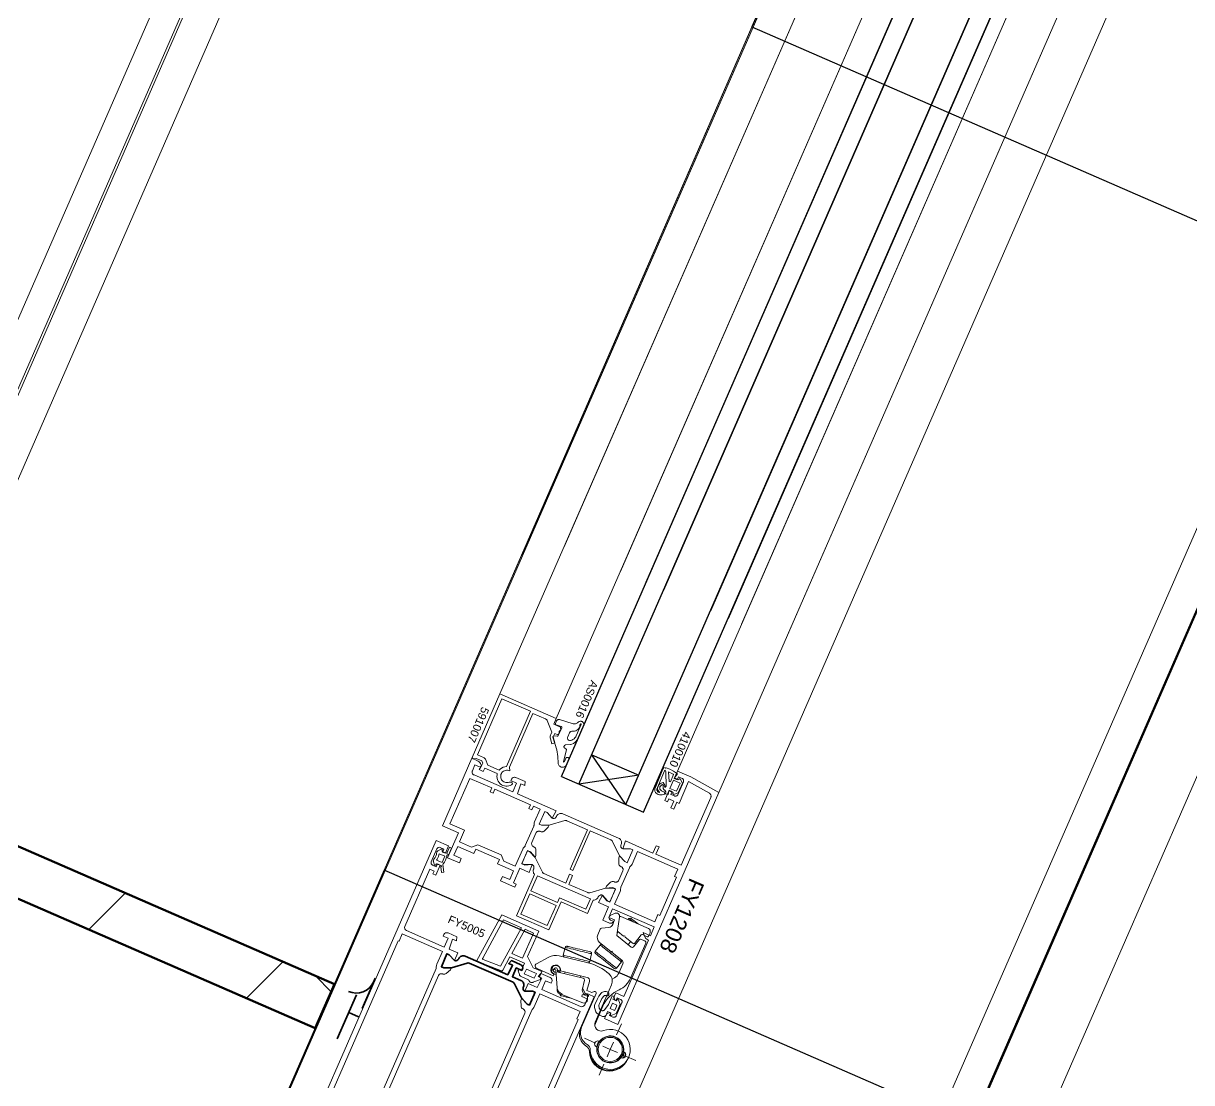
# Model space of a CAD drawing. Header units: millimetres. Extents: x -37281 to 954596, y -59787 to 956680.
# Drawn here: x 5148.7 to 5513.6, y -15526.2 to -15195.2 of the extents above; entities that cross this region are included whole.
import ezdxf
from ezdxf.enums import TextEntityAlignment as Align

# ---------------------------------------------------------------- set-up
doc = ezdxf.new("R2010")
doc.units = ezdxf.units.MM
doc.header["$MEASUREMENT"] = 0
doc.linetypes.add('Dot & Dashed', pattern=[670.277762, 352.777767, -176.388884, 0, -141.111112])
doc.linetypes.add('Double Dashed', pattern=[1093.611073, 529.166651, -211.666656, 141.111112, -211.666656])
for name, color, linetype, lineweight in [('0_Pen_No__2', 8, 'Continuous', 15), ('0_Pen_No__5', 7, 'Continuous', 25), ('0_Pen_No__6', 7, 'Continuous', 35), ('0_Pen_No__7', 7, 'Continuous', 35), ('0_Pen_No__9', 7, 'Continuous', 13), ('New_A-20-M_Floor_Slab_Pen_No__89', 8, 'Continuous', 20), ('New_A-20-M_Roof_Pen_No__93', 8, 'Continuous', 13), ('New_A-25-M_Curtain_Wall_Pen_No__90', 8, 'Continuous', 20), ('New_A-25-M_Wall_Ext_Pen_No__87', 8, 'Continuous', 20), ('New_A-25-M_Wall_Int_Pen_No__155', 5, 'Continuous', 35), ('New_ArchiCAD Windows_Pen_No__3', 7, 'Continuous', 18), ('New_ArchiCAD Zone Stamps_Pen_No__9', 7, 'Continuous', 13)]:
    doc.layers.add(name, color=color, linetype=linetype, lineweight=lineweight)
for name, color, linetype, lineweight, true_color in [('0_Pen_No__40', 7, 'Continuous', 35, 0x2a2a2a), ('New_A-15-MG_Structural_Grid_Phase_2_Pen_No__222', 7, 'Continuous', 13, 0x65af33), ('New_A-25-M_Curtain_Wall_Pen_No__69', 7, 'Continuous', 20, 0x606060), ('New_A-25-M_Wall_Int_Pen_No__27', 7, 'Continuous', 50, 0x2a2a2a), ('New_A-35-M_FFE-Zone_Pen_No__74', 7, 'Continuous', 20, 0x606060), ('New_ArchiCAD Windows_Pen_No__23', 7, 'Continuous', 30, 0x2a2a2a)]:
    doc.layers.add(name, color=color, linetype=linetype, lineweight=lineweight, true_color=true_color)
for name, color, linetype in [('New_A-15-MG_Structural_Grid_Phase_2', 7, 'Continuous'), ('New_A-20-M_Floor_Slab', 7, 'Continuous'), ('New_A-20-M_Roof', 7, 'Continuous'), ('New_A-25-M_Curtain_Wall', 7, 'Continuous'), ('New_A-25-M_Wall_Ext', 7, 'Continuous'), ('New_A-25-M_Wall_Int', 7, 'Continuous'), ('New_A-35-M_FFE-Zone', 7, 'Continuous'), ('New_ArchiCAD Windows', 7, 'Continuous')]:
    doc.layers.add(name, color=color, linetype=linetype)
doc.styles.add('GENERATED_STYLE_2', font='')
doc.styles.add('GENERATED_STYLE_3', font='')
doc.styles.add('GENERATED_STYLE_4', font='')
doc.styles.get('GENERATED_STYLE_2').set_extended_font_data('Arial', bold=True)
doc.styles.get('GENERATED_STYLE_3').set_extended_font_data('Arial')
doc.styles.get('GENERATED_STYLE_4').set_extended_font_data('Swis721 BT')

# ---------------------------------------------------------------- blocks, each defined once
blk = doc.blocks.new('Wall_2_3', base_point=(10092.6, -4631.3))
at = {"layer": 'New_A-25-M_Wall_Ext_Pen_No__87', "linetype": 'Continuous', "flags": 128}
for points in [[(10000.93, -4591.33), (2142.47, -22613.27)], [(2234.14, -22653.24), (10092.6, -4631.3)]]:
    blk.add_lwpolyline(points, dxfattribs=at)
blk = doc.blocks.new('Wall_4_3', base_point=(9982.59, -4632.6))
at = {"layer": 'New_A-25-M_Wall_Ext_Pen_No__87', "linetype": 'Continuous', "flags": 128}
for points in [[(4871.77, -16353.33), (9982.59, -4632.6)], [(7915.52, -8960.24), (4720.52, -16287.38)]]:
    blk.add_lwpolyline(points, dxfattribs=at)
blk = doc.blocks.new('Single Office_INB 2108_13_3', base_point=(3105.56, -14183.82))
at = {"layer": 'New_A-35-M_FFE-Zone_Pen_No__74', "linetype": 'Continuous'}
blk.add_line((4755.23, -16209.78), (5656.4, -14143.09), dxfattribs=at)
at = {"layer": 'New_ArchiCAD Zone Stamps_Pen_No__9'}
for tag, height, style, p in [('ROOM_NAME', 250, 'GENERATED_STYLE_2', (2604.38, -13138.52)), ('zoneNameLine2', 250, 'GENERATED_STYLE_2', (2415.95, -13570.65)), ('ROOM_NUMBER', 200, 'GENERATED_STYLE_3', (2227.52, -13991.36)), ('measuredAreaCode', 200, 'GENERATED_STYLE_3', (2070.49, -14351.47)), ('DUMMY_649', 200, 'GENERATED_STYLE_3', (2377.9, -14485.51)), ('DUMMY_650', 200, 'GENERATED_STYLE_3', (2727.41, -14637.92)), ('DUMMY_651', 133.33, 'GENERATED_STYLE_3', (3006.7, -14744.46))]:
    blk.add_attdef(tag, text='', height=height, rotation=336.4404, dxfattribs=dict(at, style=style)).set_placement(p, align=Align.TOP_LEFT)
blk = doc.blocks.new('Slab_4_3', base_point=(-34879.65, -33019.01))
at = {"layer": 'New_A-20-M_Floor_Slab_Pen_No__89', "linetype": 'Continuous', "flags": 128}
blk.add_lwpolyline([(19341.14, -30335.29), (10989.45, -26693.54), (10933.09, -26822.78), (1863.41, -22867.95), (9871.66, -4502.51), (4224.74, -2040.17), (4132.95, -2000.14), (2145.42, -6558.18), (-3141.98, -4252.62), (-10743.58, -11326.43), (-11126.43, -10915.01), (-34879.65, -33019.01)], dxfattribs=at)
blk = doc.blocks.new('Slab_8_3', base_point=(10933.09, -26822.78))
at = {"layer": 'New_A-20-M_Floor_Slab_Pen_No__89', "linetype": 'Continuous', "flags": 128}
blk.add_lwpolyline([(10933.09, -26822.78), (1863.41, -22867.95), (9871.66, -4502.51), (18941.33, -8457.33)], close=True, dxfattribs=at)
blk = doc.blocks.new('Triple Window 19[14]_3')
at = {"layer": 'New_ArchiCAD Windows_Pen_No__23', "linetype": 'Continuous'}
for p, q in [((5411.27, -15116.09), (5376.29, -15196.29)), ((5376.29, -15196.29), (5550.46, -15272.24)), ((5261.38, -15459.83), (5231.4, -15528.58)), ((5435.54, -15535.77), (5261.38, -15459.83))]:
    blk.add_line(p, q, dxfattribs=at)
at = {"layer": 'New_ArchiCAD Windows_Pen_No__3', "linetype": 'Continuous'}
for p, q in [((6019.46, -13308.51), (5080.16, -15462.63)), ((6354.03, -13454.4), (5414.73, -15608.52)), ((5376.29, -15196.29), (5261.38, -15459.83)), ((5435.54, -15535.77), (5550.46, -15272.24))]:
    blk.add_line(p, q, dxfattribs=at)
blk = doc.blocks.new('Wall_139_3', base_point=(10165.92, -4712.54))
at = {"layer": 'New_ArchiCAD Windows', "color": 251, "linetype": 'Continuous', "lineweight": 20, "true_color": 0x606060}
blk.add_blockref('Triple Window 19[14]_3', (0, 0), dxfattribs=at)
blk = doc.blocks.new('Wall_148_3', base_point=(5245.84, -15495.47))
at = {"layer": 'New_A-25-M_Wall_Int_Pen_No__155', "linetype": 'Continuous'}
h = blk.add_hatch(dxfattribs=at)
h.set_pattern_fill('Grid_5x5_Diagonal_0003', color=256, style=0, pattern_type=2)
h.set_pattern_definition([(45, (0, 0), (-35.35534, 35.35534), []), (135, (0, 0), (35.35534, 35.35534), [])])
h.paths.add_polyline_path([(5245.84, -15495.47), (5069.21, -15418.45), (5076.96, -15438.2), (5239.84, -15509.22)])
at = {"layer": 'New_A-25-M_Wall_Int_Pen_No__27', "linetype": 'Continuous', "flags": 128}
for points in [[(5245.84, -15495.47), (5069.21, -15418.45)], [(5076.96, -15438.2), (5239.84, -15509.22)], [(5239.84, -15509.22), (5245.84, -15495.47)]]:
    blk.add_lwpolyline(points, dxfattribs=at)
blk = doc.blocks.new('Morph_1_3')
at = {"layer": 'New_A-20-M_Roof_Pen_No__93', "linetype": 'Continuous', "flags": 128}
blk.add_lwpolyline([(2064.53, -22792.01), (10012.82, -4564.06)], dxfattribs=at)
blk = doc.blocks.new('Beam_4_3', base_point=(10000.93, -4591.33))
at = {"layer": 'New_A-25-M_Curtain_Wall_Pen_No__69', "linetype": 'Dot & Dashed'}
blk.add_line((10000.93, -4591.33), (2142.47, -22613.27), dxfattribs=at)
at = {"layer": 'New_A-25-M_Curtain_Wall_Pen_No__90', "linetype": 'Continuous'}
for p, q in [((10000.93, -4591.33), (2142.47, -22613.27)), ((10203.2, -4679.52), (2344.74, -22701.46))]:
    blk.add_line(p, q, dxfattribs=at)
blk = doc.blocks.new('Standard grid marker[55]_3', base_point=(12179.47, 840.07))
at = {"layer": 'New_A-15-MG_Structural_Grid_Phase_2_Pen_No__222', "linetype": 'Double Dashed'}
blk.add_line((11800.31, -29.45), (-2469.84, -32755.44), dxfattribs=at)
at = {"layer": 'New_A-15-MG_Structural_Grid_Phase_2_Pen_No__222', "style": 'GENERATED_STYLE_4'}
for tag, p in [('AC_MarkerText_1_0', (11806.43, 1584.91)), ('AC_MarkerText_1_1', (-3621.73, -33796.76))]:
    blk.add_attdef(tag, text='', height=350, rotation=336.4404, dxfattribs=at).set_placement(p, align=Align.MIDDLE_CENTER)

msp = doc.modelspace()

# ---------------------------------------------------------------- linework, layer by layer
at = {"layer": '0_Pen_No__2', "linetype": 'Continuous', "flags": 128}
for points in [[(5301.31, -15432.32), (5301.51, -15432.85), (5301.14, -15433.12), (5300.73, -15433.33), (5300.29, -15433.47), (5299.84, -15433.55), (5299.38, -15433.55), (5298.93, -15433.49), (5298.49, -15433.35), (5298.04, -15433.11), (5297.63, -15432.8), (5297.29, -15432.43), (5297.01, -15432), (5296.8, -15431.53), (5296.67, -15431.04), (5296.63, -15430.53), (5296.66, -15430.02), (5296.73, -15429.64), (5292.78, -15427.92), (5292.34, -15428.93), (5291.06, -15428.37), (5291.22, -15428), (5291.4, -15428.08), (5292.16, -15426.34), (5291.9, -15425.68), (5290.11, -15424.9), (5289.2, -15425.01), (5288.89, -15424.59), (5297.56, -15404.7), (5315.16, -15412.37), (5314.36, -15414.2), (5316.47, -15415.12), (5316.53, -15416.01), (5316.39, -15416.11), (5316.27, -15416.22), (5316.18, -15416.35), (5316.1, -15416.5), (5316.06, -15416.66), (5316.03, -15416.82), (5316.04, -15416.98), (5316.07, -15417.14), (5315.66, -15417.5), (5314.65, -15417.06), (5314.19, -15418.11), (5314.75, -15420.02), (5313.79, -15420.31), (5313.33, -15418.74), (5313.27, -15418.47), (5313.25, -15418.19), (5313.27, -15417.91), (5313.32, -15417.64), (5313.42, -15417.38), (5313.73, -15416.66), (5312.33, -15413.09), (5312.26, -15412.95), (5312.17, -15412.82), (5312.06, -15412.71), (5311.93, -15412.61), (5311.79, -15412.54), (5307.87, -15410.83)], [(5307.87, -15410.83), (5300.56, -15427.6), (5300.69, -15428.76), (5300.26, -15428.64), (5299.93, -15428.57), (5299.6, -15428.57), (5299.27, -15428.62), (5298.95, -15428.72), (5298.66, -15428.88), (5298.4, -15429.08), (5298.17, -15429.33), (5298, -15429.61), (5297.87, -15429.92), (5297.79, -15430.25), (5297.78, -15430.58), (5297.82, -15430.91), (5297.91, -15431.23), (5298.06, -15431.53), (5298.26, -15431.8), (5298.5, -15432.03), (5298.77, -15432.21), (5299.08, -15432.35), (5299.4, -15432.44), (5299.73, -15432.46), (5300.07, -15432.43), (5300.39, -15432.35), (5301.31, -15432.32)], [(5290.04, -15453.23), (5297.37, -15456.43), (5296.77, -15457.81), (5301.81, -15460), (5300.61, -15462.75), (5298.32, -15461.76), (5297.72, -15463.13), (5302.21, -15465.09), (5302.61, -15464.17), (5301.79, -15463.81), (5303.79, -15459.23), (5306.72, -15460.51), (5307.58, -15458.04), (5305.16, -15458.08), (5304.43, -15457.76), (5306.18, -15453.73), (5306.92, -15454.05), (5308.53, -15455.84), (5308.81, -15455.2), (5308.79, -15453.43), (5308.77, -15453.27), (5308.73, -15453.11), (5308.66, -15452.96), (5308.57, -15452.83), (5308.46, -15452.71), (5308.33, -15452.61), (5308.19, -15452.53), (5308.04, -15452.47), (5307.91, -15452.39), (5307.78, -15452.3), (5307.67, -15452.19), (5307.58, -15452.06), (5307.51, -15451.92), (5307.47, -15451.77), (5307.45, -15451.61), (5307.45, -15451.45), (5307.48, -15451.3), (5307.53, -15451.15), (5308.81, -15448.22), (5308.88, -15448.08), (5308.97, -15447.95), (5309.09, -15447.85), (5309.22, -15447.76), (5309.36, -15447.69), (5309.51, -15447.64), (5309.66, -15447.62), (5309.82, -15447.62), (5309.97, -15447.65), (5310.12, -15447.7), (5310.27, -15447.76), (5310.42, -15447.82), (5310.58, -15447.84), (5310.74, -15447.84), (5310.91, -15447.82), (5311.06, -15447.77), (5311.2, -15447.69), (5311.33, -15447.59), (5312.65, -15446.4), (5312.93, -15445.76), (5310.51, -15445.8), (5309.78, -15445.48), (5311.54, -15441.45), (5312.27, -15441.77), (5313.89, -15443.56), (5315.11, -15441.26), (5303.01, -15435.98), (5304.13, -15432.87), (5305.33, -15433.39), (5305.41, -15432.12), (5302.52, -15430.86), (5302.37, -15430.81), (5302.22, -15430.78), (5302.06, -15430.78), (5301.91, -15430.8), (5301.76, -15430.84), (5301.61, -15430.91), (5301.49, -15431), (5301.37, -15431.11), (5301.28, -15431.24), (5301.2, -15431.38), (5301, -15431.83), (5302.75, -15432.59), (5301.55, -15435.34), (5289.45, -15430.07), (5289.31, -15429.99), (5289.18, -15429.9), (5289.07, -15429.79), (5288.98, -15429.66), (5288.92, -15429.52), (5288.87, -15429.37), (5288.85, -15429.21), (5288.85, -15429.05), (5288.88, -15428.9), (5288.93, -15428.75), (5289.73, -15426.92), (5291.38, -15427.64), (5291.78, -15427.25), (5291.57, -15426.72), (5291.43, -15426.44), (5291.25, -15426.18), (5291.04, -15425.96), (5290.79, -15425.77), (5290.51, -15425.62), (5288.77, -15424.86), (5279.58, -15445.95), (5284.62, -15448.14), (5281.22, -15455.94), (5284.89, -15457.53), (5285.49, -15456.16), (5283.2, -15455.16)], [(5353.02, -15428.88), (5352.02, -15431.17), (5352.94, -15431.57), (5353.34, -15430.65), (5354.44, -15431.13), (5354.55, -15431.19), (5354.65, -15431.27), (5354.74, -15431.36), (5354.81, -15431.46), (5354.86, -15431.57), (5354.9, -15431.69), (5354.92, -15431.82), (5354.91, -15431.94), (5354.89, -15432.07), (5354.85, -15432.19), (5353.09, -15436.22), (5353.03, -15436.33), (5352.96, -15436.43), (5352.87, -15436.52), (5352.77, -15436.59), (5352.65, -15436.64), (5352.53, -15436.68), (5352.41, -15436.7), (5352.28, -15436.7), (5352.16, -15436.67), (5352.04, -15436.63), (5350.94, -15436.15), (5351.34, -15435.24), (5350.42, -15434.84), (5349.02, -15438.05), (5349.94, -15438.44), (5350.34, -15437.53), (5351.9, -15438.21), (5350.98, -15440.32), (5351.9, -15440.72), (5352.82, -15438.61), (5353.55, -15438.93), (5356.5, -15432.15), (5362.99, -15435.79), (5363.13, -15435.88), (5363.24, -15435.99), (5363.34, -15436.12), (5363.42, -15436.26), (5363.47, -15436.42), (5363.5, -15436.58), (5363.5, -15436.74), (5363.47, -15436.9), (5363.42, -15437.06), (5354.16, -15458.29), (5346.28, -15454.85), (5347.28, -15452.56), (5346.36, -15452.16), (5345.36, -15454.45), (5336.75, -15450.69), (5335.89, -15453.15), (5338.31, -15453.12), (5339.04, -15453.44), (5337.28, -15457.47), (5336.55, -15457.15), (5334.93, -15455.35), (5334.65, -15456), (5334.68, -15457.77), (5334.69, -15457.93), (5334.74, -15458.09), (5334.8, -15458.24), (5334.89, -15458.37), (5335.01, -15458.49), (5335.13, -15458.59), (5335.28, -15458.67), (5335.42, -15458.73), (5335.56, -15458.81), (5335.69, -15458.9), (5335.79, -15459.01), (5335.88, -15459.14), (5335.95, -15459.28), (5336, -15459.43), (5336.02, -15459.59), (5336.02, -15459.75), (5335.99, -15459.9), (5335.94, -15460.05), (5334.66, -15462.98), (5334.59, -15463.12), (5334.49, -15463.25), (5334.38, -15463.35), (5334.25, -15463.44), (5334.11, -15463.51), (5333.96, -15463.56), (5333.8, -15463.58), (5333.65, -15463.58), (5333.49, -15463.55), (5333.34, -15463.5), (5333.2, -15463.44), (5333.05, -15463.38), (5332.88, -15463.36), (5332.72, -15463.36), (5332.56, -15463.38), (5332.41, -15463.43), (5332.26, -15463.51), (5332.13, -15463.61), (5330.81, -15464.8), (5330.53, -15465.44), (5332.95, -15465.4), (5333.68, -15465.72), (5331.92, -15469.75), (5331.19, -15469.43), (5329.57, -15467.64), (5328.35, -15469.94), (5331.47, -15471.3), (5329.67, -15475.43), (5331.78, -15476.34), (5332.54, -15476.36), (5333.09, -15475.83), (5333.29, -15475.37), (5331.55, -15474.61), (5332.75, -15471.86)], [(5332.75, -15471.86), (5345.77, -15477.54), (5344.57, -15480.29), (5342.26, -15479.28), (5342.73, -15480.48), (5343.15, -15481.14), (5343.79, -15481.58), (5343.97, -15481.66), (5336.3, -15499.26), (5333.73, -15498.14), (5333.33, -15499.05), (5333.28, -15499.19), (5333.26, -15499.34), (5333.25, -15499.5), (5333.27, -15499.65), (5333.43, -15500.43), (5333.81, -15500.47), (5334.13, -15499.73), (5335.23, -15500.21), (5335.34, -15500.27), (5335.44, -15500.35), (5335.52, -15500.44), (5335.6, -15500.54), (5335.65, -15500.65), (5335.69, -15500.77), (5335.7, -15500.9), (5335.7, -15501.02), (5335.68, -15501.15), (5335.64, -15501.26), (5333.88, -15505.3), (5333.82, -15505.41), (5333.75, -15505.51), (5333.66, -15505.6), (5333.55, -15505.67), (5333.44, -15505.72), (5333.32, -15505.76), (5333.2, -15505.78), (5333.07, -15505.77), (5332.95, -15505.75), (5332.83, -15505.71), (5331.73, -15505.23), (5332.05, -15504.5), (5331.76, -15504.25), (5331.08, -15504.66), (5330.96, -15504.75), (5330.85, -15504.86), (5330.76, -15504.98), (5330.69, -15505.12), (5330.21, -15506.21), (5334.34, -15508.01), (5365.91, -15435.59), (5357.15, -15430.68), (5353.02, -15428.88)], [(5283.2, -15455.16), (5284.4, -15452.41), (5289.44, -15454.61), (5290.04, -15453.23)], [(5324.9, -15473.35), (5326.72, -15469.17), (5327.01, -15469.14), (5327.27, -15469.09), (5327.51, -15468.99), (5327.73, -15468.85), (5327.93, -15468.68), (5328.09, -15468.48), (5328.22, -15468.25), (5328.26, -15468.15), (5328.33, -15468.02), (5328.43, -15467.89), (5328.54, -15467.78), (5328.67, -15467.69), (5328.81, -15467.62), (5328.96, -15467.58), (5329.12, -15467.56), (5329.27, -15467.56), (5329.43, -15467.59), (5329.57, -15467.64), (5329.55, -15467.68), (5330.99, -15469.4), (5331.9, -15469.8), (5333.7, -15465.67), (5332.79, -15465.27), (5330.55, -15465.39), (5330.53, -15465.44), (5325.66, -15466.88), (5325.52, -15466.91), (5325.39, -15466.92), (5325.25, -15466.91), (5325.11, -15466.88), (5324.98, -15466.83), (5319.05, -15464.25), (5320.25, -15461.5), (5319.33, -15461.1), (5318.14, -15463.85), (5311.29, -15460.87), (5311.17, -15460.8), (5311.06, -15460.72), (5310.95, -15460.62), (5310.87, -15460.51), (5310.8, -15460.39), (5308.53, -15455.84), (5308.55, -15455.8), (5307.12, -15454.08), (5306.2, -15453.68), (5304.41, -15457.81), (5305.32, -15458.21), (5307.56, -15458.09), (5307.58, -15458.04), (5307.71, -15458.12), (5307.84, -15458.21), (5307.95, -15458.33), (5308.04, -15458.45), (5308.11, -15458.6), (5308.15, -15458.75), (5308.17, -15458.9), (5308.17, -15459.06), (5308.14, -15459.21), (5308.09, -15459.36), (5308.05, -15459.45), (5307.97, -15459.7), (5307.93, -15459.96), (5307.94, -15460.22), (5307.99, -15460.48), (5308.08, -15460.72), (5308.22, -15460.94), (5308.39, -15461.18), (5302.77, -15474.06), (5312.86, -15478.46), (5316.65, -15469.75)], [(5315.5, -15469.9), (5307.25, -15466.3), (5309.29, -15461.63), (5325.79, -15468.82), (5324.39, -15472.03), (5316.14, -15468.43)], [(5316.14, -15468.43), (5315.5, -15469.9)], [(5316.65, -15469.75), (5324.9, -15473.35)], [(5334.44, -15503.26), (5335.11, -15501.73), (5334.48, -15500.13), (5334.25, -15500.1), (5333.86, -15500.6), (5332.85, -15500.16)]]:
    msp.add_lwpolyline(points, dxfattribs=at)
for points in [[(5307.08, -15410.15), (5298.18, -15406.28), (5290.55, -15423.78), (5292.46, -15424.62), (5292.6, -15424.69), (5292.72, -15424.79), (5292.83, -15424.9), (5292.92, -15425.03), (5292.99, -15425.17), (5293.72, -15427.02), (5297.3, -15428.58), (5297.66, -15428.2), (5298.07, -15427.89), (5298.54, -15427.65), (5299.03, -15427.49), (5299.55, -15427.42)], [(5290.64, -15451.86), (5288.66, -15452.63), (5284.9, -15451), (5286.5, -15447.33), (5281.92, -15445.33), (5288.11, -15431.12), (5294.99, -15434.12), (5294.47, -15435.31), (5295.39, -15435.71), (5295.91, -15434.52), (5307.09, -15439.4), (5306.57, -15440.59), (5307.49, -15440.99), (5308.01, -15439.8), (5310.11, -15440.71), (5308.37, -15444.7), (5308.27, -15444.99), (5308.22, -15445.29), (5308.21, -15445.6), (5308.2, -15445.74), (5308.17, -15445.89), (5308.12, -15446.03), (5305.46, -15452.14), (5305.39, -15452.27), (5305.3, -15452.39), (5305.2, -15452.5), (5304.98, -15452.71), (5304.8, -15452.96), (5304.66, -15453.23), (5302.32, -15458.59), (5298.74, -15457.03), (5297.97, -15455.06)], [(5319.52, -15459.54), (5320.35, -15459.9), (5325.74, -15447.53), (5332.17, -15450.33), (5332.3, -15450.4), (5332.41, -15450.48), (5332.51, -15450.58), (5332.6, -15450.68), (5332.67, -15450.81), (5334.92, -15455.37), (5336.55, -15457.15), (5337.28, -15457.47), (5339.04, -15453.44), (5338.31, -15453.12), (5335.89, -15453.15), (5335.75, -15453.08), (5335.63, -15452.99), (5335.52, -15452.87), (5335.43, -15452.74), (5335.36, -15452.6), (5335.31, -15452.45), (5335.29, -15452.3), (5335.29, -15452.14), (5335.32, -15451.99), (5335.37, -15451.84), (5335.41, -15451.75), (5335.49, -15451.52), (5335.53, -15451.29), (5335.54, -15451.06), (5335.5, -15450.82), (5335.43, -15450.6), (5335.33, -15450.39), (5335.2, -15450.19), (5335.03, -15450.02), (5334.85, -15449.88), (5334.64, -15449.77), (5317.22, -15442.18), (5317, -15442.1), (5316.77, -15442.06), (5316.53, -15442.06), (5316.3, -15442.09), (5316.07, -15442.16), (5315.86, -15442.26), (5315.67, -15442.39), (5315.5, -15442.56), (5315.36, -15442.75), (5315.25, -15442.95), (5315.21, -15443.04), (5315.13, -15443.18), (5315.04, -15443.31), (5314.93, -15443.42), (5314.8, -15443.51), (5314.66, -15443.58), (5314.51, -15443.62), (5314.35, -15443.64), (5314.19, -15443.64), (5314.04, -15443.61), (5313.89, -15443.56), (5312.27, -15441.77), (5311.54, -15441.45), (5309.78, -15445.48), (5310.51, -15445.8), (5312.92, -15445.78), (5317.8, -15444.32), (5317.94, -15444.29), (5318.08, -15444.28), (5318.22, -15444.29), (5318.36, -15444.32), (5318.49, -15444.37), (5324.92, -15447.17)], [(5333.35, -15470.48), (5335.09, -15466.5), (5335.19, -15466.21), (5335.25, -15465.91), (5335.26, -15465.6), (5335.27, -15465.46), (5335.29, -15465.31), (5335.34, -15465.17), (5338.01, -15459.06), (5338.07, -15458.93), (5338.16, -15458.81), (5338.27, -15458.7), (5338.48, -15458.49), (5338.67, -15458.24), (5338.81, -15457.97), (5340.55, -15453.99), (5353.1, -15459.46), (5352.11, -15461.75), (5352.75, -15462.03), (5347.55, -15473.95), (5346.91, -15473.67), (5345.91, -15475.96)], [(5315.1, -15470.82), (5312.34, -15477.14), (5304.09, -15473.54), (5306.85, -15467.22)]]:
    msp.add_lwpolyline(points, close=True, dxfattribs=at)
for points in [[(5213.63, -15597.19), (5277.58, -15450.53), (5281.52, -15452.25), (5280.52, -15454.54), (5279.6, -15454.14), (5280, -15453.22), (5278.9, -15452.74, 0.414214), (5277.85, -15453.16), (5276.09, -15457.19, 0.414214), (5276.51, -15458.24), (5277.61, -15458.72), (5278.01, -15457.81), (5278.92, -15458.21), (5277.52, -15461.41), (5276.61, -15461.01), (5277.01, -15460.1), (5275.63, -15459.5), (5267.84, -15477.37, 0.414214), (5268.35, -15478.69), (5280.18, -15483.85), (5281.38, -15481.1), (5279.82, -15480.42), (5280.02, -15479.96, -0.414214), (5281.34, -15479.44), (5284.04, -15480.62), (5283.96, -15481.89), (5282.76, -15481.37), (5281.65, -15484.48), (5284.4, -15485.68), (5283.36, -15488.07), (5281.74, -15486.27), (5281.01, -15485.95), (5279.25, -15489.98), (5279.98, -15490.3), (5282.4, -15490.27), (5282.12, -15490.91), (5280.8, -15492.09, -0.294108), (5279.73, -15492.27), (5279.68, -15492.25, 0.414214), (5278.36, -15492.76), (5245.11, -15569.03, 0.414214)], [(5283.02, -15600.18), (5326.99, -15499.35), (5325.25, -15498.59, 0.198912), (5323.72, -15498.56), (5323.19, -15498.77), (5323.18, -15499.32), (5324.83, -15500.04), (5324.03, -15501.87, -0.414214), (5322.71, -15502.39), (5310.61, -15497.12), (5311.81, -15494.37), (5313.55, -15495.12), (5313.75, -15494.67, 0.414214), (5313.24, -15493.35), (5310.35, -15492.09), (5309.47, -15493.02), (5310.67, -15493.54), (5309.15, -15496.48), (5306.4, -15495.28), (5305.36, -15497.66), (5307.77, -15497.62), (5308.51, -15497.94), (5306.75, -15501.98), (5306.01, -15501.66), (5304.4, -15499.86), (5304.12, -15500.5), (5304.14, -15502.27, 0.294108), (5304.74, -15503.18), (5304.8, -15503.2, -0.414214), (5305.31, -15504.51), (5272.06, -15580.78, -0.414214)], [(5272.75, -15583.44, -0.112281), (5272.83, -15583.01), (5307.47, -15503.57, -0.112281), (5307.73, -15503.21, 0.112281), (5308.27, -15502.48), (5310.01, -15498.49), (5322.57, -15503.97), (5321.57, -15506.26), (5322.03, -15506.46), (5284.86, -15591.71), (5284.4, -15591.51), (5283.4, -15593.8), (5271.72, -15588.7)]]:
    msp.add_lwpolyline(points, format="xyb", dxfattribs=at)
msp.add_lwpolyline([(5239.07, -15574.47), (5240.41, -15575.05), (5242.15, -15571.06, -0.112281), (5242.69, -15570.33, 0.112281), (5242.95, -15569.97), (5277.59, -15490.54, 0.112281), (5277.67, -15490.1, -0.112281), (5277.84, -15489.21), (5279.58, -15485.22), (5267.02, -15479.74), (5266.02, -15482.04), (5265.75, -15481.92), (5228.58, -15567.16), (5228.85, -15567.28), (5227.85, -15569.58)], format="xyb", close=True, dxfattribs=at)
at = {"layer": '0_Pen_No__40', "linetype": 'Continuous'}
for p, q in [((9735.36, -5700.74), (2596.69, -22071.98)), ((5257.38, -15496.36), (5258.58, -15493.61)), ((5252.74, -15498.81), (5246.75, -15512.56)), ((5254.48, -15503), (5257.38, -15496.36)), ((5253.34, -15505.61), (5250.34, -15504.31))]:
    msp.add_line(p, q, dxfattribs=at)
msp.add_arc((5252.64, -15492.22), 6, 246.4404, 336.4404, dxfattribs=at)
at = {"layer": '0_Pen_No__5', "linetype": 'Continuous'}
for p, q in [((5465.43, -15089.52), (5343.16, -15369.94)), ((5470.93, -15091.92), (5348.66, -15372.34)), ((5485.6, -15098.32), (5363.32, -15378.73)), ((5491.1, -15100.71), (5368.82, -15381.13)), ((5316.74, -15430.51), (5439.02, -15150.1)), ((5322.24, -15432.91), (5444.52, -15152.5)), ((5336.91, -15439.31), (5459.18, -15158.89)), ((5342.41, -15441.71), (5464.68, -15161.29)), ((5326.24, -15423.75), (5340.91, -15430.14)), ((5336.91, -15439.31), (5326.24, -15423.75)), ((5340.91, -15430.14), (5322.24, -15432.91)), ((5316.74, -15430.51), (5342.41, -15441.71))]:
    msp.add_line(p, q, dxfattribs=at)
at = {"layer": '0_Pen_No__6', "linetype": 'Continuous', "flags": 128}
msp.add_lwpolyline([(5304.39, -15499.88), (5306.01, -15501.66), (5306.75, -15501.98), (5308.51, -15497.94), (5307.77, -15497.62), (5305.36, -15497.66, -0.414214), (5304.84, -15496.34), (5304.88, -15496.25, 0.414214), (5304.1, -15494.28), (5301.45, -15493.12), (5302.64, -15490.37), (5304.39, -15491.13), (5304.59, -15490.67, 0.414214), (5304.07, -15489.35), (5301.18, -15488.09), (5300.3, -15489.02), (5301.5, -15489.54), (5299.98, -15492.48), (5286.69, -15486.68, 0.414214), (5284.71, -15487.46), (5284.67, -15487.55, -0.414214), (5283.36, -15488.07), (5281.74, -15486.27), (5281.01, -15485.95), (5279.25, -15489.98), (5279.98, -15490.3), (5282.39, -15490.29), (5287.27, -15488.83, -0.176327), (5287.95, -15488.87), (5301.64, -15494.84, -0.176327), (5302.13, -15495.31)], format="xyb", close=True, dxfattribs=at)
at = {"layer": '0_Pen_No__9', "linetype": 'Continuous'}
for p, q in [((5433.46, -15093.04), (5317.58, -15358.79)), ((5451.06, -15100.71), (5335.18, -15366.46)), ((5488.92, -15117.22), (5373.04, -15382.97)), ((5502.61, -15122.1), (5386.33, -15388.76)), ((5297.56, -15404.7), (5413.44, -15138.95)), ((5315.16, -15412.37), (5431.04, -15146.62)), ((5353.02, -15428.88), (5468.9, -15163.13)), ((5365.91, -15435.59), (5482.19, -15168.93)), ((5333.55, -15473.29), (5332.16, -15473.84)), ((5331.58, -15477.68), (5329.28, -15477.94)), ((5332.13, -15475.41), (5332.91, -15475.75)), ((5333.07, -15476.14), (5332.79, -15476.79)), ((5334.88, -15474.51), (5334.26, -15478.66)), ((5334.88, -15474.51), (5334.91, -15474.37)), ((5343.93, -15478.04), (5335.3, -15474.28)), ((5337.49, -15475.24), (5337.78, -15474.87)), ((5337.78, -15474.87), (5338.38, -15474.8)), ((5328.88, -15478.23), (5328.09, -15480.04)), ((5334.02, -15480.27), (5334.26, -15478.66)), ((5338.55, -15483.88), (5334.02, -15480.27)), ((5334.14, -15479.43), (5334.47, -15479.02)), ((5334.37, -15478.94), (5336.19, -15480.39)), ((5336.19, -15480.39), (5336.61, -15480.34)), ((5336.61, -15480.34), (5336.66, -15480.77)), ((5336.66, -15480.77), (5339.16, -15482.76)), ((5339.58, -15482.71), (5341.71, -15480.05)), ((5342.86, -15481.94), (5341.5, -15481.35)), ((5342.06, -15479.96), (5343.57, -15480.61)), ((5343.96, -15480.46), (5344.44, -15479.36)), ((5317.35, -15486.38), (5317.93, -15483.95)), ((5327.33, -15485.17), (5328.89, -15483.21)), ((5328.68, -15482.41), (5332.19, -15485.21)), ((5338.38, -15482.14), (5337.59, -15483.12)), ((5338.33, -15493.6), (5343.12, -15482.6)), ((5341.14, -15481.44), (5339.26, -15483.8)), ((5312.82, -15486.99), (5308.96, -15489.08)), ((5325.08, -15488.76), (5316.02, -15486.57)), ((5326.2, -15485.94), (5325.61, -15488.37)), ((5332.19, -15485.21), (5332.61, -15485.16)), ((5332.66, -15485.58), (5332.19, -15485.21)), ((5332.61, -15485.16), (5332.66, -15485.58)), ((5332.66, -15485.58), (5335.62, -15487.94)), ((5335.53, -15488.51), (5333.98, -15490.47)), ((5309.15, -15490.59), (5314.23, -15492.8)), ((5314.19, -15490.76), (5314.39, -15490.81)), ((5314.96, -15490.95), (5314.39, -15490.81)), ((5315.4, -15496.57), (5314.96, -15490.95)), ((5315.53, -15491.09), (5315.48, -15491.28)), ((5316.26, -15491.47), (5315.48, -15491.28)), ((5315.53, -15491.09), (5316.31, -15491.27)), ((5315.75, -15491.65), (5323.59, -15493.55)), ((5316.26, -15491.47), (5316.31, -15491.27)), ((5316.42, -15491.3), (5324.8, -15493.32)), ((5317.76, -15492.14), (5317.88, -15491.65)), ((5335.92, -15489.12), (5334.66, -15492)), ((5314.23, -15492.8), (5314.41, -15492.34)), ((5322.74, -15492.82), (5322.62, -15493.31)), ((5323.96, -15494.15), (5323.19, -15497.35)), ((5325.53, -15494.56), (5324.74, -15497.39)), ((5327.34, -15507.29), (5332.4, -15495.68)), ((5333.39, -15493.41), (5332.6, -15493.89)), ((5315.4, -15496.57), (5315.47, -15497.54)), ((5316.1, -15498.39), (5316.84, -15498.68)), ((5316.22, -15498.53), (5316.24, -15498.44)), ((5316.54, -15499.04), (5316.22, -15498.53)), ((5316.84, -15498.68), (5316.92, -15498.36)), ((5323.45, -15501.29), (5316.84, -15498.68)), ((5327.62, -15498.39), (5323.04, -15508.9)), ((5323.19, -15497.35), (5323.79, -15498.74)), ((5324.26, -15498.55), (5323.38, -15496.54)), ((5323.79, -15498.74), (5324.88, -15499.17)), ((5324.26, -15498.55), (5323.99, -15498.82)), ((5324.86, -15498.79), (5324.26, -15498.55)), ((5324.74, -15497.39), (5326.21, -15498.03)), ((5324.88, -15499.17), (5324.86, -15498.79)), ((5325.25, -15498.94), (5324.86, -15498.79)), ((5324.88, -15499.17), (5324.93, -15500.29)), ((5325.17, -15499.28), (5324.88, -15499.17)), ((5325.25, -15498.94), (5325.17, -15499.28)), ((5326.98, -15497.72), (5326.21, -15498.03)), ((5324.93, -15500.29), (5324.75, -15500.73)), ((5327.36, -15507.75), (5329.73, -15502.3)), ((5323.04, -15508.9), (5322.75, -15509.56)), ((5334.01, -15511.25), (5335.51, -15507.81)), ((5327.43, -15513.83), (5323.99, -15512.33)), ((5328.12, -15514.13), (5328.05, -15514.1)), ((5328.54, -15513.23), (5328.65, -15513.27)), ((5332.01, -15515.83), (5333.01, -15513.54)), ((5333.21, -15511.78), (5333.18, -15511.87)), ((5334.13, -15512.29), (5334.18, -15512.17)), ((5327.85, -15515.11), (5327.74, -15515.06)), ((5332.01, -15515.83), (5329.72, -15514.83)), ((5332.01, -15515.83), (5331.02, -15518.12)), ((5332.01, -15515.83), (5334.31, -15516.83)), ((5336.18, -15516.56), (5336.29, -15516.6)), ((5336.6, -15517.83), (5340.04, -15519.33)), ((5330.02, -15520.42), (5328.52, -15523.85)), ((5335.49, -15518.44), (5335.38, -15518.39))]:
    msp.add_line(p, q, dxfattribs=at)
at = {"layer": '0_Pen_No__9', "linetype": 'Continuous', "flags": 128}
for points in [[(5316.11, -15412.72), (5315.98, -15412.71), (5315.85, -15412.72), (5315.72, -15412.75), (5315.6, -15412.81), (5315.48, -15412.88), (5315.39, -15412.97), (5315.3, -15413.08), (5315.24, -15413.19), (5314.89, -15414), (5314.87, -15414.05), (5314.87, -15414.1), (5314.87, -15414.15), (5314.88, -15414.2), (5314.89, -15414.24), (5314.92, -15414.29), (5314.95, -15414.33), (5314.99, -15414.36), (5315.03, -15414.39), (5315.08, -15414.4), (5316.65, -15414.88), (5316.7, -15414.89), (5316.74, -15414.92), (5316.78, -15414.95), (5316.81, -15414.99), (5316.84, -15415.04), (5316.85, -15415.08), (5316.86, -15415.13), (5316.86, -15415.19), (5316.86, -15415.24), (5316.84, -15415.28), (5315.76, -15417.75), (5315.74, -15417.79), (5315.72, -15417.83), (5315.68, -15417.86), (5315.65, -15417.89), (5315.6, -15417.91), (5315.56, -15417.92), (5315.52, -15417.93), (5315.47, -15417.93), (5314.4, -15417.86), (5314.35, -15417.86), (5314.3, -15417.87), (5314.26, -15417.89), (5314.21, -15417.92), (5314.17, -15417.95), (5314.14, -15417.99), (5314.12, -15418.03), (5314.1, -15418.07), (5314.09, -15418.12), (5314.08, -15418.17), (5314.09, -15418.22), (5314.11, -15418.27), (5314.7, -15420.2), (5315.33, -15422.19), (5315.68, -15424.24), (5315.74, -15426.33), (5315.77, -15426.56), (5315.85, -15426.79), (5315.96, -15427), (5316.1, -15427.19), (5316.28, -15427.36), (5316.48, -15427.49), (5316.7, -15427.58), (5316.93, -15427.63), (5317.17, -15427.65), (5317.41, -15427.62), (5317.64, -15427.56), (5317.85, -15427.45), (5318.05, -15427.31), (5318.21, -15427.14), (5319.04, -15425.25), (5319.07, -15425.17), (5319.08, -15425.09), (5319.08, -15425.01), (5319.07, -15424.93), (5319.04, -15424.85), (5319, -15424.78), (5318.95, -15424.71), (5318.89, -15424.65), (5318.82, -15424.61), (5318.74, -15424.58), (5318.66, -15424.56), (5318.58, -15424.55), (5318.5, -15424.56), (5318.42, -15424.58), (5318.34, -15424.61), (5318.27, -15424.66), (5318.21, -15424.71), (5318.16, -15424.78), (5318.12, -15424.85), (5317.7, -15425.82), (5317.68, -15425.87), (5317.65, -15425.9), (5317.62, -15425.94), (5317.58, -15425.97), (5317.53, -15425.99), (5317.49, -15426), (5317.44, -15426.01), (5317.43, -15425.97), (5317.42, -15425.92), (5317.42, -15425.87), (5317.43, -15425.83), (5318.31, -15422.16), (5318.32, -15422.08), (5318.29, -15422.01), (5318.27, -15421.97), (5318.24, -15421.93), (5318.21, -15421.9), (5318.17, -15421.87), (5318.13, -15421.85), (5317.85, -15421.72), (5317.77, -15421.68), (5317.7, -15421.63), (5317.65, -15421.56), (5317.6, -15421.49), (5317.57, -15421.41), (5317.55, -15421.32), (5317.55, -15421.23), (5317.56, -15421.15), (5317.59, -15421.07), (5317.63, -15420.99), (5317.69, -15420.92), (5317.75, -15420.86), (5318, -15420.68), (5318.04, -15420.65), (5318.08, -15420.64), (5318.12, -15420.62), (5318.17, -15420.62), (5319.6, -15420.56), (5319.67, -15420.55), (5319.73, -15420.53), (5320.06, -15420.42), (5320.52, -15420.23), (5320.94, -15419.95), (5321.31, -15419.62), (5321.62, -15419.22), (5321.86, -15418.78), (5323.66, -15414.66), (5323.71, -15414.5), (5323.74, -15414.34), (5323.74, -15414.17), (5323.71, -15414.01), (5323.65, -15413.85), (5323.58, -15413.7), (5323.47, -15413.57), (5323.35, -15413.46), (5323.21, -15413.37), (5323.06, -15413.31), (5322.9, -15413.27), (5322.73, -15413.26), (5322.57, -15413.27), (5322.4, -15413.32), (5322.25, -15413.38), (5322.12, -15413.48), (5322, -15413.59), (5321.82, -15413.76), (5321.62, -15413.9), (5321.4, -15414), (5321.17, -15414.06), (5320.92, -15414.09), (5320.68, -15414.08), (5320.44, -15414.03)], [(5318.74, -15418.18), (5318.69, -15418.31), (5318.67, -15418.45), (5318.68, -15418.58), (5318.7, -15418.71), (5318.75, -15418.84), (5318.81, -15418.96), (5318.9, -15419.06), (5319, -15419.15), (5319.12, -15419.22), (5319.24, -15419.27), (5319.38, -15419.3), (5319.51, -15419.3), (5319.64, -15419.29), (5320.02, -15419.17), (5320.37, -15419), (5320.69, -15418.77), (5320.98, -15418.5), (5321.21, -15418.19), (5321.4, -15417.84), (5322.94, -15414.29), (5322.95, -15414.27), (5322.96, -15414.24), (5322.96, -15414.22), (5322.95, -15414.19), (5322.94, -15414.17), (5322.93, -15414.15), (5322.92, -15414.13), (5322.9, -15414.11), (5322.88, -15414.1), (5322.86, -15414.09), (5322.83, -15414.08), (5322.81, -15414.08), (5322.78, -15414.08), (5322.76, -15414.09), (5322.74, -15414.1), (5322.72, -15414.11), (5322.7, -15414.13), (5322.68, -15414.15), (5322.67, -15414.17), (5322.52, -15414.51), (5322.51, -15414.55), (5322.5, -15414.6), (5322.5, -15414.64), (5322.5, -15414.69), (5322.52, -15414.73), (5322.54, -15414.77), (5322.56, -15414.81), (5322.59, -15414.85), (5322.56, -15414.93), (5322.38, -15415.27), (5322.15, -15415.58), (5321.87, -15415.85), (5321.56, -15416.07), (5321.22, -15416.24), (5320.85, -15416.36), (5320.47, -15416.42), (5320.09, -15416.42), (5319.97, -15416.42), (5319.84, -15416.44), (5319.73, -15416.48), (5319.62, -15416.54), (5319.52, -15416.61), (5319.43, -15416.69), (5319.36, -15416.79), (5319.3, -15416.9)], [(5346.01, -15434.15), (5348.42, -15428.27), (5348.7, -15427.71), (5349.27, -15427.98), (5349.34, -15427.82), (5349.5, -15427.87), (5350.65, -15428.27), (5351.74, -15428.83), (5352.75, -15429.51), (5352.97, -15429.69), (5352.07, -15430.97), (5353.39, -15431.55), (5353.51, -15431.27), (5353.87, -15431.26), (5354.55, -15432.63), (5353.21, -15435.69), (5351.75, -15436.13), (5351.51, -15435.85), (5351.63, -15435.58), (5350.31, -15435.01), (5350.07, -15436.12), (5349.29, -15435.96), (5349.42, -15435.33), (5349.07, -15434.81), (5348.96, -15434.77), (5348.86, -15434.71), (5348.76, -15434.63), (5348.68, -15434.54), (5348.62, -15434.44), (5348.58, -15434.33), (5348.55, -15434.21), (5348.5, -15434.04), (5348.49, -15433.86), (5348.5, -15433.68), (5348.54, -15433.5), (5348.61, -15433.34), (5348.37, -15433.06), (5348.16, -15433.15), (5347.97, -15433.27), (5347.8, -15433.43), (5347.66, -15433.6), (5347.55, -15433.8), (5347.47, -15434.01), (5347.45, -15434.14), (5347.46, -15434.28), (5347.49, -15434.41), (5347.54, -15434.54), (5347.61, -15434.65), (5347.7, -15434.75), (5347.81, -15434.84), (5347.99, -15434.99), (5348.19, -15435.12), (5348.4, -15435.22), (5348.64, -15435.28), (5348.87, -15435.31), (5349.06, -15436.01), (5348.68, -15436.18), (5348.27, -15436.28), (5347.85, -15436.3), (5347.43, -15436.26), (5347.03, -15436.14), (5346.65, -15435.96), (5346.31, -15435.71), (5346.16, -15435.53), (5346.04, -15435.32), (5345.96, -15435.09), (5345.91, -15434.86), (5345.91, -15434.62), (5345.94, -15434.38)], [(5348.92, -15428.79), (5346.6, -15434.5), (5346.59, -15434.65), (5346.6, -15434.79), (5346.63, -15434.94), (5346.69, -15435.07), (5346.77, -15435.19), (5346.86, -15435.3), (5346.97, -15435.4), (5347.1, -15435.47), (5347.24, -15435.52), (5347.38, -15435.55), (5347.44, -15435.39), (5347.25, -15435.25), (5347.09, -15435.07), (5346.96, -15434.87), (5346.87, -15434.66), (5346.81, -15434.43), (5346.78, -15434.19), (5346.8, -15433.95), (5346.93, -15433.62), (5347.11, -15433.31), (5347.34, -15433.03), (5347.61, -15432.79), (5347.91, -15432.6), (5348.24, -15432.47), (5348.59, -15432.38), (5349.21, -15433.49), (5349, -15433.72), (5349.1, -15434.02), (5349.45, -15433.53), (5349.4, -15429.08), (5349.17, -15428.61), (5348.98, -15428.62)], [(5351.7, -15429.86), (5351.8, -15429.93), (5350.81, -15432.19), (5350.43, -15432.12), (5350.19, -15429.05), (5350.42, -15429.16)], [(5351.78, -15431.72), (5353.8, -15432.6), (5352.68, -15435.17), (5350.66, -15434.29)], [(5280.91, -15455.43), (5280.94, -15455.18), (5281.16, -15455.06), (5281.36, -15454.93), (5281.54, -15454.76), (5281.69, -15454.57), (5281.8, -15454.35), (5282.42, -15452.93), (5281.78, -15452.65), (5281.09, -15454.24), (5281.03, -15454.65), (5279.46, -15453.97), (5279.55, -15453.4), (5279.26, -15453.19), (5278.32, -15453.66), (5278.18, -15453.75), (5278.05, -15453.86), (5277.95, -15453.99), (5277.86, -15454.13), (5277.81, -15454.29), (5277.77, -15454.45), (5277.69, -15454.94), (5277.52, -15455.41), (5277.29, -15455.85), (5276.99, -15456.25), (5276.89, -15456.39), (5276.81, -15456.54), (5276.77, -15456.7), (5276.74, -15456.86), (5276.75, -15457.03), (5276.78, -15457.19), (5277.08, -15458.2), (5277.43, -15458.26), (5277.78, -15457.82), (5279.35, -15458.5), (5279.09, -15458.82), (5279.28, -15460.55), (5279.98, -15460.47), (5279.71, -15458.05), (5279.84, -15457.88), (5280.23, -15457.33), (5280.54, -15456.73), (5280.77, -15456.09)], [(5278.57, -15454.67), (5278.49, -15455.02), (5278.35, -15455.5), (5278.15, -15455.96), (5277.89, -15456.39), (5277.69, -15456.69), (5279.47, -15457.46), (5280.35, -15455.44)], [(5300.74, -15484.31), (5304.28, -15477.8), (5298.67, -15475.35), (5292.16, -15487.32), (5292.13, -15487.37), (5292.12, -15487.42), (5292.12, -15487.47), (5292.12, -15487.52), (5292.14, -15487.57), (5292.16, -15487.62), (5292.19, -15487.66), (5292.22, -15487.69), (5292.27, -15487.72), (5292.31, -15487.75), (5297.73, -15489.83)], [(5308.48, -15491.91), (5305.81, -15490.74), (5305.15, -15492.26), (5308.27, -15493.61), (5308.93, -15492.1)], [(5333.73, -15502.89), (5333.39, -15503.67), (5332.02, -15503.07), (5332.74, -15501.42), (5334.11, -15502.02)]]:
    msp.add_lwpolyline(points, close=True, dxfattribs=at)
for points in [[(5308.94, -15490.79), (5310.59, -15491.51), (5309.87, -15493.16), (5310.25, -15493.42), (5310.19, -15493.95), (5308.13, -15494.76), (5307.98, -15494.85), (5307.82, -15494.91), (5307.66, -15494.94), (5307.48, -15494.95), (5307.32, -15494.93), (5307.15, -15494.87), (5307, -15494.79), (5306.86, -15494.69), (5306.75, -15494.56), (5306.65, -15494.42), (5306.59, -15494.26), (5306.52, -15494.05), (5304.16, -15493.02), (5304.02, -15492.94), (5303.88, -15492.84), (5303.77, -15492.72), (5303.68, -15492.58), (5303.61, -15492.42), (5303.23, -15491.28), (5303.59, -15490.9), (5304.33, -15491.08), (5305.27, -15488.92), (5300.68, -15486.92), (5298.41, -15491.1), (5298.38, -15491.14), (5298.35, -15491.18), (5298.31, -15491.21), (5298.27, -15491.23), (5298.23, -15491.25), (5298.18, -15491.26), (5298.13, -15491.26), (5298.08, -15491.25), (5298.04, -15491.24), (5290.28, -15488.25), (5298.14, -15473.81), (5309.66, -15478.84), (5308.94, -15480.5)], [(5337.79, -15474.87), (5337.88, -15474.94), (5338.08, -15475.1), (5338.38, -15475.34), (5338.75, -15475.64), (5339.16, -15475.96)], [(5340.68, -15476.63), (5340.29, -15476.32), (5339.87, -15475.98), (5339.46, -15475.65), (5339.08, -15475.35), (5338.77, -15475.1), (5338.54, -15474.92), (5338.41, -15474.82), (5338.38, -15474.8)], [(5301.76, -15484.94), (5301.26, -15485.87), (5304.65, -15487.34), (5307.82, -15480.07)], [(5307.82, -15480.07), (5308.08, -15479.46), (5305.39, -15478.28), (5301.76, -15484.94)], [(5308.94, -15480.5), (5306.21, -15486.76), (5306.27, -15486.95), (5307.8, -15490.17), (5307.88, -15490.33), (5308.94, -15490.79)], [(5317.94, -15483.95), (5318.04, -15483.98), (5318.28, -15484.04), (5318.65, -15484.12), (5319.14, -15484.24), (5319.72, -15484.38), (5320.39, -15484.54), (5321.11, -15484.72), (5321.87, -15484.9), (5322.63, -15485.08), (5323.37, -15485.26), (5324.07, -15485.43), (5324.7, -15485.58), (5325.24, -15485.71)], [(5324.98, -15485.14), (5324.47, -15485.01), (5323.88, -15484.87), (5323.21, -15484.71), (5322.51, -15484.54), (5321.8, -15484.37), (5321.1, -15484.2), (5320.44, -15484.04), (5319.85, -15483.9), (5319.35, -15483.78), (5318.95, -15483.68), (5318.69, -15483.62), (5318.55, -15483.59), (5318.54, -15483.58)], [(5328.89, -15483.21), (5328.93, -15483.25), (5329.09, -15483.37), (5329.35, -15483.58), (5329.71, -15483.87), (5330.15, -15484.22), (5330.67, -15484.63), (5331.23, -15485.08), (5331.83, -15485.56), (5332.45, -15486.05), (5333.05, -15486.53), (5333.63, -15486.99), (5334.16, -15487.41), (5334.62, -15487.78), (5335, -15488.08), (5335.28, -15488.31), (5335.46, -15488.46), (5335.53, -15488.51)], [(5325.61, -15488.37), (5325.57, -15488.36), (5325.39, -15488.32), (5325.08, -15488.25), (5324.65, -15488.14), (5324.11, -15488.01), (5323.48, -15487.86), (5322.78, -15487.69), (5322.04, -15487.51), (5321.28, -15487.33), (5320.52, -15487.15), (5319.8, -15486.97), (5319.14, -15486.81), (5318.55, -15486.67), (5318.07, -15486.55), (5317.7, -15486.47), (5317.46, -15486.41), (5317.35, -15486.38)], [(5325.83, -15485.34), (5325.81, -15485.34), (5325.66, -15485.3), (5325.38, -15485.23), (5324.98, -15485.14)], [(5325.24, -15485.71), (5325.67, -15485.82), (5325.98, -15485.89), (5326.16, -15485.93), (5326.2, -15485.94)], [(5332.07, -15488.95), (5331.49, -15488.49), (5330.89, -15488), (5330.27, -15487.52), (5329.67, -15487.04), (5329.11, -15486.59), (5328.59, -15486.18), (5328.15, -15485.82), (5327.79, -15485.54), (5327.53, -15485.33), (5327.37, -15485.2), (5327.33, -15485.17)], [(5327.41, -15485.87), (5327.5, -15485.94), (5327.69, -15486.09), (5327.98, -15486.33), (5328.37, -15486.64), (5328.83, -15487), (5329.35, -15487.42), (5329.91, -15487.86), (5330.48, -15488.32), (5331.05, -15488.77), (5331.59, -15489.2)], [(5313.84, -15490.68), (5313.8, -15490.93), (5313.74, -15491.21), (5313.69, -15491.5)], [(5314.08, -15489.88), (5313.97, -15490.27), (5313.9, -15490.5), (5313.84, -15490.68)], [(5331.59, -15489.2), (5332.08, -15489.6), (5332.51, -15489.94), (5332.85, -15490.21), (5333.1, -15490.41), (5333.24, -15490.52), (5333.27, -15490.55)], [(5333.98, -15490.47), (5333.91, -15490.41), (5333.73, -15490.27), (5333.44, -15490.04), (5333.06, -15489.74), (5332.6, -15489.37), (5332.07, -15488.95)], [(5316.8, -15498.67), (5316.53, -15498.6), (5316.31, -15498.55), (5316.22, -15498.53)], [(5316.54, -15499.05), (5316.66, -15499.07), (5316.9, -15499.13), (5317.26, -15499.22), (5317.7, -15499.33), (5318.21, -15499.45), (5318.73, -15499.57), (5319.24, -15499.7), (5319.68, -15499.8)], [(5332.85, -15500.16), (5333.21, -15499.33), (5332.66, -15499.09), (5331.46, -15501.84), (5330.36, -15503.33), (5330.25, -15503.45), (5330.12, -15503.56), (5329.97, -15503.64), (5329.82, -15503.7), (5329.65, -15503.73), (5329.49, -15503.73), (5329.32, -15503.7), (5329.16, -15503.65), (5329.02, -15503.57), (5328.88, -15503.47), (5328.72, -15503.22), (5328.6, -15502.94), (5328.51, -15502.65), (5328.48, -15502.35), (5328.49, -15502.05), (5328.54, -15501.75), (5328.64, -15501.46), (5328.92, -15500.84), (5329.39, -15499.96), (5330.01, -15499.16), (5330.08, -15499.1), (5330.16, -15499.05), (5330.25, -15499.01), (5330.34, -15498.98), (5330.43, -15498.97), (5330.53, -15498.98), (5330.62, -15499), (5330.71, -15499.03), (5330.81, -15499.07), (5330.91, -15499.09), (5331.01, -15499.09), (5331.11, -15499.07), (5331.21, -15499.04), (5331.3, -15498.99), (5331.39, -15498.93), (5331.46, -15498.85), (5331.51, -15498.76), (5331.55, -15498.67), (5331.57, -15498.57), (5331.58, -15498.46), (5331.57, -15498.36), (5331.54, -15498.26), (5331.49, -15498.17), (5331.43, -15498.08), (5331.36, -15498.01), (5331.27, -15497.95), (5331.01, -15497.84), (5330.74, -15497.76), (5330.46, -15497.74), (5330.18, -15497.76), (5329.9, -15497.82), (5329.64, -15497.93), (5329.4, -15498.09), (5329.19, -15498.28), (5328.46, -15499.21), (5327.9, -15500.25), (5327.24, -15501.76), (5327.13, -15502.08), (5327.08, -15502.41), (5327.09, -15502.75), (5327.15, -15503.09), (5327.39, -15503.81), (5327.54, -15504.11), (5327.75, -15504.39), (5328.06, -15504.69), (5328.41, -15504.95), (5328.8, -15505.15), (5329.64, -15505.52), (5329.76, -15505.56), (5329.88, -15505.58), (5330.01, -15505.59), (5330.13, -15505.57), (5330.25, -15505.53), (5330.36, -15505.48), (5330.47, -15505.41), (5330.56, -15505.32), (5330.63, -15505.22), (5330.69, -15505.11), (5331.17, -15504.01), (5332.18, -15504.45), (5332.08, -15505.07), (5332.27, -15505.22), (5333.86, -15504.59), (5334.44, -15503.26)], [(5327.2, -15508.39), (5327.21, -15508.3), (5327.36, -15507.75)], [(5328.17, -15514.05), (5328.1, -15514.08), (5328.05, -15514.1)]]:
    msp.add_lwpolyline(points, dxfattribs=at)
at = {"layer": '0_Pen_No__9', "linetype": 'Continuous'}
for radius in [4.13, 3.77]:
    msp.add_circle((5332.01, -15515.83), radius, dxfattribs=at)
for centre, radius, start, end in [((5332.47, -15474.63), 0.85, 111.4404, 246.4404), ((5333.92, -15474.22), 1, 351.4404, 111.4404), ((5331.41, -15476.19), 1.5, 276.4404, 336.4404), ((5332.79, -15476.02), 0.3, 336.4404, 66.4404), ((5335.18, -15474.56), 0.3, 66.4404, 171.4404), ((5329.93, -15480.84), 2, 156.4404, 231.4404), ((5329.34, -15478.43), 0.5, 96.4404, 156.4404), ((5334.56, -15478.71), 0.3, 171.4404, 231.4404), ((5341.38, -15481.62), 0.3, 66.4404, 141.4404), ((5341.94, -15480.23), 0.3, 66.4404, 141.4404), ((5343.69, -15480.34), 0.3, 246.4404, 336.4404), ((5343.53, -15478.96), 1, 336.4404, 66.4404), ((5318.42, -15484.07), 0.5, 76.4404, 166.4404), ((5329.28, -15483.52), 0.5, 51.4404, 141.4404), ((5338.86, -15483.49), 0.5, 231.4404, 321.4404), ((5339.35, -15482.53), 0.3, 231.4404, 321.4404), ((5342.66, -15482.4), 0.5, 336.4404, 66.4404), ((5314.96, -15490.95), 4.5, 76.4404, 118.4404), ((5317.83, -15486.5), 0.5, 166.4404, 256.4404), ((5325.12, -15488.26), 0.5, 256.4404, 346.4404), ((5325.71, -15485.83), 0.5, 346.4404, 76.4404), ((5327.72, -15485.48), 0.5, 141.4404, 231.4404), ((5335.14, -15488.2), 0.5, 321.4404, 51.4404), ((5335, -15488.72), 1, 336.4404, 51.4404), ((5309.55, -15489.67), 1, 167.3177, 246.4404), ((5309.44, -15489.96), 1, 118.4404, 149.5632), ((5314.96, -15490.95), 1.5, 346.4404, 248.4404), ((5314.96, -15490.95), 1.39, 203.5779, 274.4404), ((5314.96, -15490.95), 1.39, 346.4404, 129.3029), ((5314.95, -15490.97), 0.792, 164.6899, 274.9755), ((5314.96, -15490.95), 0.587, 346.4404, 166.4404), ((5315.81, -15491.33), 0.327, 171.01, 260.084), ((5316.55, -15491.54), 0.3, 166.4402, 256.4405), ((5321.56, -15503.34), 15, 47.6182, 76.4404), ((5329.65, -15494.48), 3, 336.4404, 47.6182), ((5333.59, -15490.15), 0.5, 231.4404, 321.4404), ((5331.91, -15490.8), 3, 299.5705, 336.4404), ((5323.48, -15494.03), 0.5, 346.4404, 76.4404), ((5324.56, -15494.29), 1, 344.4404, 76.4404), ((5331.91, -15490.8), 7, 294.2721, 336.4404), ((5317.39, -15496.41), 2, 184.4404, 256.4404), ((5316.47, -15497.46), 1, 184.4404, 248.4404), ((5327.16, -15498.19), 0.5, 336.4404, 111.4404), ((5338.9, -15506.3), 10, 114.2721, 156.4404), ((5323.82, -15500.36), 1, 248.4404, 338.4404), ((5326.51, -15511.2), 4.1, 156.4404, 240.721), ((5326.98, -15510.62), 4.3, 156.4404, 239.3342), ((5332.01, -15515.83), 6.25, 181.4022, 110.1425), ((5329.17, -15508.09), 2, 156.4404, 290.1425), ((5328.14, -15514.14), 1, 66.4404, 246.4404), ((5332.01, -15515.83), 4.32, 156.4404, 169.809), ((5332.01, -15515.83), 4.25, 142.8315, 170.0494), ((5332.01, -15515.83), 4.32, 143.0719, 156.4404), ((5332.01, -15515.83), 4.22, 350.1315, 142.7494), ((5323.53, -15516.52), 2, 0.9283, 60.721), ((5323.77, -15516.03), 2, 1.4022, 59.3342), ((5331.77, -15516.38), 6.25, 180.9283, 339.1917), ((5331.77, -15516.38), 6, 178.4862, 246.4404), ((5332.01, -15515.83), 4.22, 170.1315, 322.7494), ((5332.01, -15515.83), 4.25, 322.8315, 350.0494), ((5335.77, -15517.47), 1, 248.205, 64.6758), ((5335.89, -15517.52), 1, 246.4404, 66.4404), ((5335.77, -15517.47), 0.5, 260.5934, 52.2874), ((5331.77, -15516.38), 6, 246.4404, 314.3946)]:
    msp.add_arc(centre, radius, start, end, dxfattribs=at)

# ---------------------------------------------------------------- block references
at = {"layer": 'New_A-15-MG_Structural_Grid_Phase_2', "color": 8, "linetype": 'Continuous', "lineweight": 15}
msp.add_blockref('Standard grid marker[55]_3', (12179.47, 840.07), dxfattribs=at)
at = {"layer": 'New_A-20-M_Floor_Slab', "color": 8, "linetype": 'Continuous', "lineweight": 20}
for name, p in [('Slab_4_3', (-34879.65, -33019.01)), ('Slab_8_3', (10933.09, -26822.78))]:
    msp.add_blockref(name, p, dxfattribs=at)
at = {"layer": 'New_A-20-M_Roof', "linetype": 'Continuous', "lineweight": 0}
msp.add_blockref('Morph_1_3', (0, 0), dxfattribs=at)
at = {"layer": 'New_A-25-M_Curtain_Wall', "color": 8, "lineweight": 20}
msp.add_blockref('Beam_4_3', (10000.93, -4591.33), dxfattribs=at)
at = {"layer": 'New_A-25-M_Wall_Ext', "color": 250, "lineweight": 50, "true_color": 0x2a2a2a}
for name, p in [('Wall_4_3', (9982.59, -4632.6)), ('Wall_139_3', (10165.92, -4712.54)), ('Wall_2_3', (10092.6, -4631.3))]:
    msp.add_blockref(name, p, dxfattribs=at)
at = {"layer": 'New_A-25-M_Wall_Int', "color": 250, "lineweight": 50, "true_color": 0x2a2a2a}
msp.add_blockref('Wall_148_3', (5245.84, -15495.47), dxfattribs=at)
at = {"layer": 'New_A-35-M_FFE-Zone', "linetype": 'Continuous'}
msp.add_blockref('Single Office_INB 2108_13_3', (3105.56, -14183.82), dxfattribs=at)

# ---------------------------------------------------------------- texts
at = {"layer": '0_Pen_No__7', "linetype": 'Continuous', "attachment_point": 7, "style": 'GENERATED_STYLE_3'}
for s, insert, char_height, rotation in [('\\A1;{\\fArial|b0|i0|c0|p34;AS0016}', (5326.02, -15400.21), 2.5, 246.4404), ('\\A1;{\\fArial|b0|i0|c0|p34;591007}', (5291.95, -15408.53), 2.5, 246.4404), ('\\A1;{\\fArial|b0|i0|c0|p34;410010}', (5355.03, -15416.23), 2.5, 246.4404), ('\\A1;{\\fArial|b0|i0|c0|p34;FY1208}', (5356.93, -15461.88), 5, 246.4404), ('\\A1;{\\fArial|b0|i0|c0|p34;FY5005}', (5281.02, -15476.15), 2.5, 336.4404)]:
    msp.add_mtext(s, dxfattribs=dict(at, insert=insert, char_height=char_height, rotation=rotation))

doc.saveas('drawing.dxf')
